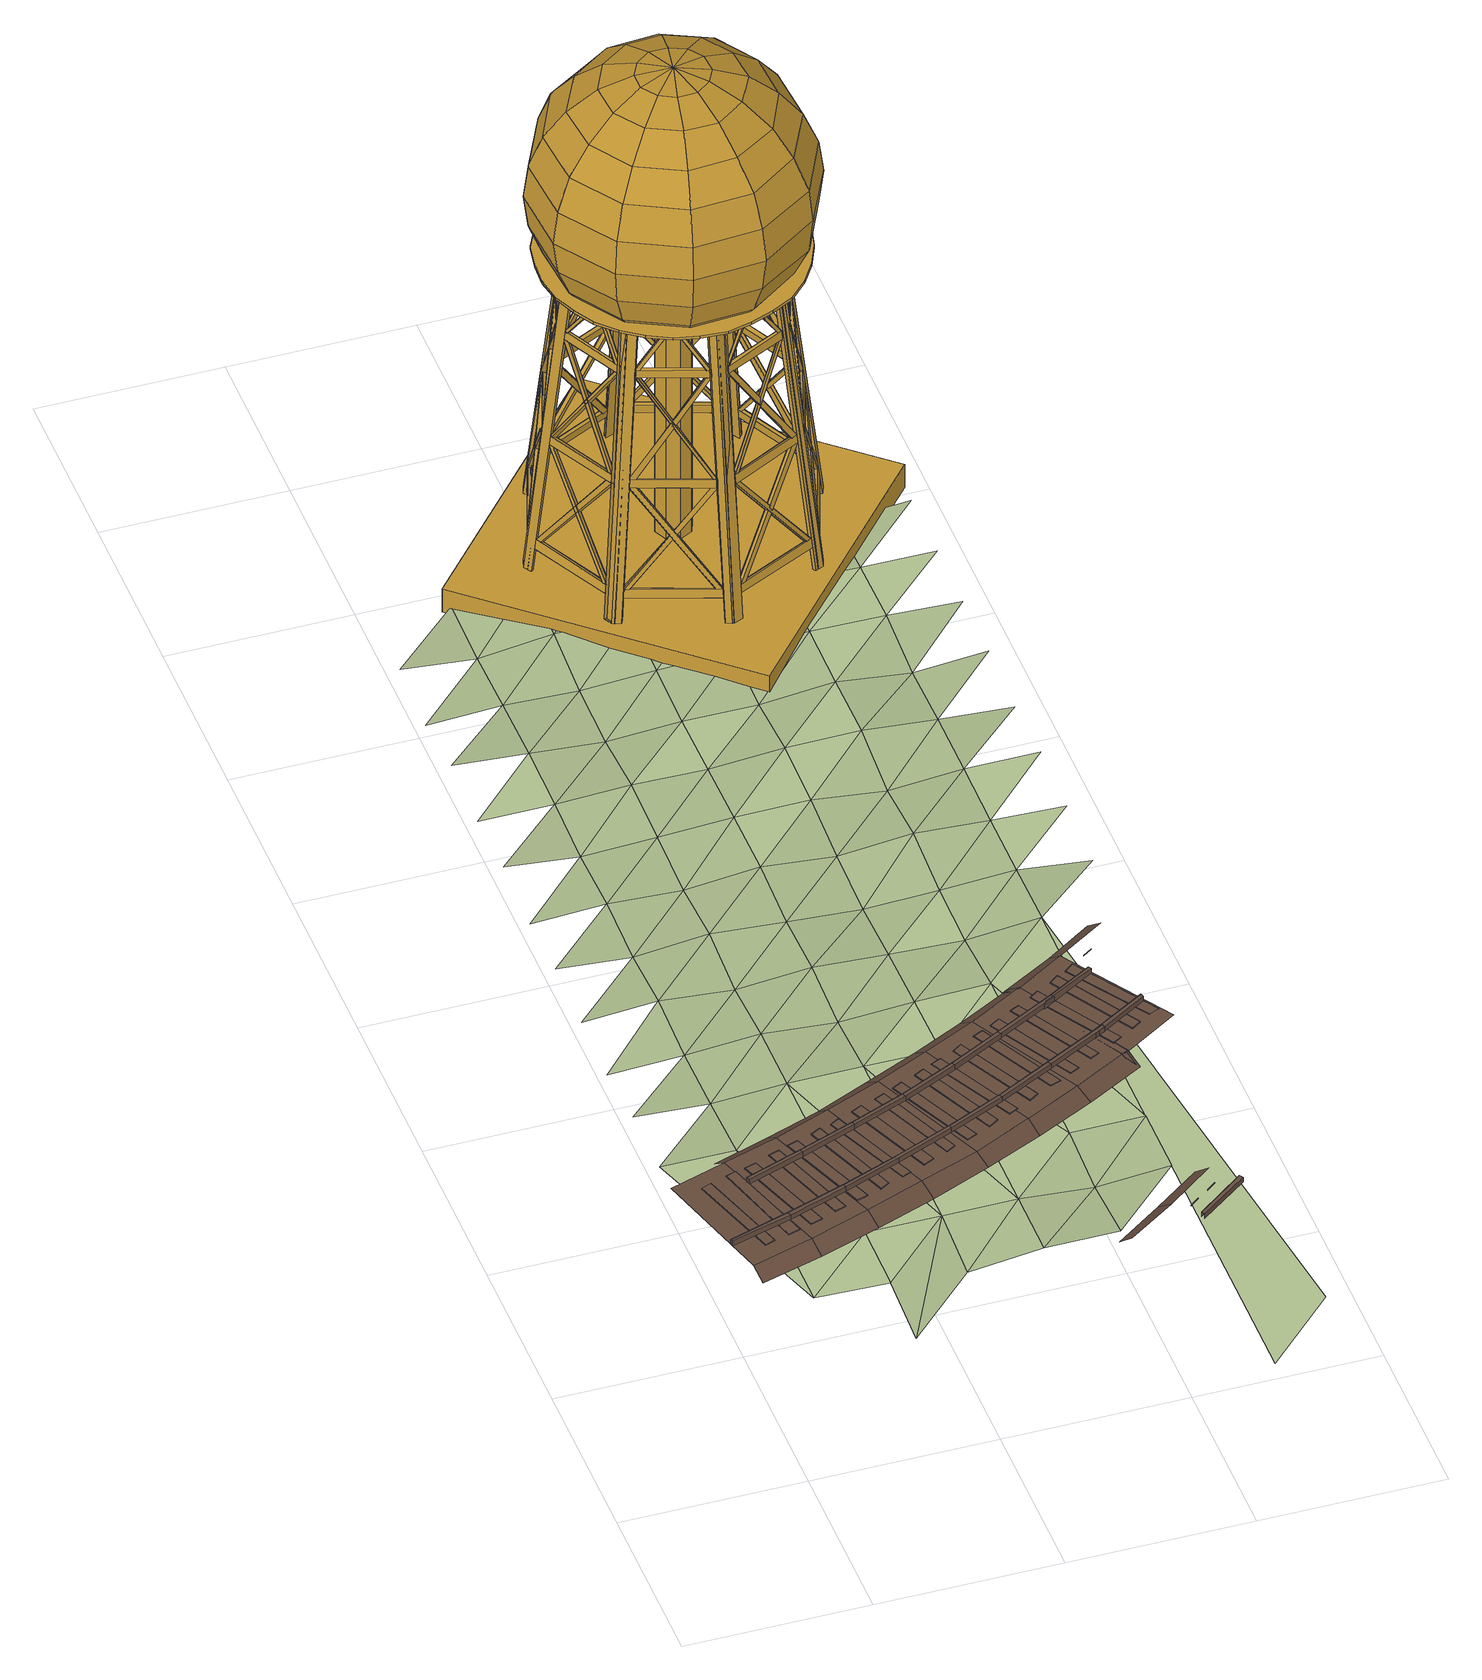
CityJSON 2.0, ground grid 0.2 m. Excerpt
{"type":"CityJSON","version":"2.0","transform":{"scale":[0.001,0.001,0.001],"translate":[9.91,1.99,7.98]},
"CityObjects":{
"cityfurniture1":{"type":"CityFurniture","attributes":{"function":"OTHERS"},"geometry":[{"type":"MultiSurface","lod":"3","boundaries":[[[0,1,2,3,4,5,6,7]],[[8,9,10,11,12,4,3,13]],[[14,15,16,17,18,19,20,21]],[[1,22,23,24,25,26,27,2]],[[28,29,30,27,26,31,32,33]],[[34,35,36,37,38,39,30,29]],[[40,14,21,39,38,41,42,43]],[[44,8,13,20,19,45,46,47]],[[48,1,0,49]],[[48,50,2,1]],[[51,3,2,50]],[[52,4,3,51]],[[53,5,4,52]],[[53,54,6,5]],[[54,55,7,6]],[[49,0,7,55]],[[49,55,54,53,52,51,50,48]],[[56,57,13,3]],[[58,59,11,10]],[[60,57,13,8]],[[58,61,60,57,56,62,63,59]],[[9,61,58,10]],[[12,63,62,4]],[[60,61,9,8]],[[62,4,3,56]],[[59,63,12,11]],[[20,64,65,21]],[[66,67,17,16]],[[68,65,21,14]],[[67,66,69,68,65,64,70,71]],[[15,69,66,16]],[[18,71,70,19]],[[14,68,69,15]],[[70,19,20,64]],[[67,71,18,17]],[[72,73,2,27]],[[74,75,24,23]],[[76,73,2,1]],[[74,77,76,73,72,78,79,75]],[[22,77,74,23]],[[25,79,78,26]],[[1,76,77,22]],[[78,26,27,72]],[[75,79,25,24]],[[80,81,20,13]],[[82,83,39,21]],[[84,85,47,46]],[[86,87,43,42]],[[88,89,30,39]],[[90,27,30,91]],[[92,36,35,93]],[[94,95,33,32]],[[96,95,94,97,98,90,91,99]],[[100,38,39,83]],[[101,29,30,89]],[[102,101,89,88,103,104,92,93]],[[105,86,42,41]],[[102,93,35,34]],[[106,80,13,8]],[[98,26,27,90]],[[107,44,47,85]],[[97,94,32,31]],[[108,87,86,105,100,83,82,109]],[[106,8,44,107]],[[110,45,19,111]],[[111,19,20,81]],[[99,91,30,29]],[[107,85,84,110,111,81,80,106]],[[109,14,40,108]],[[105,41,38,100]],[[110,84,46,45]],[[96,28,33,95]],[[104,103,38,37]],[[101,102,34,29]],[[99,29,28,96]],[[97,31,26,98]],[[109,82,21,14]],[[103,88,39,38]],[[108,40,43,87]],[[104,37,36,92]],[[112,113,114,115]],[[115,114,116,117]],[[117,116,118,119]],[[112,119,118,113]],[[112,115,117,119]],[[113,118,116,114]],[[120,121,122,123]],[[124,125,126,127]],[[125,123,122,126]],[[127,126,122,121]],[[124,120,123,125]],[[124,127,121,120]],[[128,129,130,131]],[[132,133,134,135]],[[132,131,130,133]],[[134,133,130,129]],[[135,128,131,132]],[[135,134,129,128]],[[136,137,138,139]],[[140,141,142,143]],[[141,139,138,142]],[[143,142,138,137]],[[140,136,139,141]],[[140,143,137,136]],[[144,145,146,147]],[[148,149,150,151]],[[152,153,154,155]],[[156,157,158,159]],[[160,161,162,163]],[[156,152,155,157]],[[164,165,166,167]],[[148,144,147,149]],[[162,163,168,169]],[[170,171,160,161]],[[172,173,166,165]],[[170,161,162,169]],[[164,167,174,175]],[[163,160,171,168]],[[158,157,155,154]],[[149,147,146,150]],[[156,159,153,152]],[[167,166,173,174]],[[148,151,145,144]],[[164,175,172,165]],[[175,174,173,172]],[[151,150,146,145]],[[171,168,169,170]],[[159,158,154,153]],[[176,177,178,179]],[[176,180,181,179]],[[180,181,182,183]],[[177,183,182,178]],[[183,177,176,180]],[[178,182,181,179]],[[184,185,186,187]],[[188,189,190,191]],[[189,190,184,185]],[[187,191,190,184]],[[189,188,186,185]],[[188,186,187,191]],[[192,193,194,195]],[[196,197,198,199]],[[197,198,195,192]],[[194,199,198,195]],[[197,196,193,192]],[[196,193,194,199]],[[200,201,202,203]],[[204,205,206,207]],[[205,206,200,201]],[[203,207,206,200]],[[205,204,202,201]],[[204,202,203,207]],[[208,209,210,211]],[[212,213,214,215]],[[216,217,218,219]],[[220,221,222,223]],[[224,225,226,227]],[[221,222,216,217]],[[228,229,230,231]],[[227,226,232,233]],[[234,235,236,237]],[[238,239,225,224]],[[219,223,222,216]],[[214,210,209,215]],[[217,221,220,218]],[[213,212,208,211]],[[236,228,231,237]],[[213,211,210,214]],[[225,239,232,226]],[[238,224,227,233]],[[234,237,231,230]],[[228,236,235,229]],[[235,229,230,234]],[[212,215,209,208]],[[238,233,232,239]],[[220,218,219,223]],[[240,241,242,243]],[[240,244,245,243]],[[246,247,244,245]],[[241,242,246,247]],[[247,241,240,244]],[[243,242,246,245]],[[248,249,250,251]],[[252,253,254,255]],[[250,252,255,251]],[[254,253,249,248]],[[253,249,250,252]],[[254,255,251,248]],[[256,257,258,259]],[[260,261,262,263]],[[263,262,256,259]],[[257,261,260,258]],[[260,258,259,263]],[[261,262,256,257]],[[264,265,266,267]],[[268,269,270,271]],[[266,271,270,267]],[[269,268,265,264]],[[268,265,266,271]],[[269,270,267,264]],[[272,273,274,275]],[[276,277,278,279]],[[280,281,282,283]],[[284,285,286,287]],[[288,289,290,291]],[[292,293,294,295]],[[296,297,298,299]],[[278,288,291,279]],[[300,301,302,303]],[[276,290,289,277]],[[298,303,302,299]],[[301,300,297,296]],[[295,294,282,281]],[[300,297,298,303]],[[286,287,275,272]],[[290,291,279,276]],[[293,283,282,294]],[[292,295,281,280]],[[274,284,287,275]],[[286,285,273,272]],[[285,273,274,284]],[[289,277,278,288]],[[292,280,283,293]],[[301,302,299,296]],[[118,119,304,305]],[[176,304,305,179]],[[176,306,307,179]],[[119,306,307,118]],[[304,119,306,176]],[[307,118,305,179]],[[308,122,309,186]],[[310,126,311,188]],[[311,126,122,308]],[[309,310,188,186]],[[188,186,308,311]],[[310,126,122,309]],[[312,130,313,193]],[[314,133,315,196]],[[315,133,130,312]],[[313,314,196,193]],[[315,196,193,312]],[[133,130,313,314]],[[316,138,317,202]],[[318,142,319,204]],[[319,142,138,316]],[[317,318,204,202]],[[204,202,316,319]],[[142,138,317,318]],[[320,146,321,211]],[[322,150,323,213]],[[324,155,325,218]],[[326,157,327,220]],[[327,157,155,324]],[[325,326,220,218]],[[235,234,328,329]],[[330,224,225,331]],[[220,218,324,327]],[[213,322,321,211]],[[165,329,328,166]],[[332,333,234,235]],[[169,331,225,334]],[[170,335,224,330]],[[165,166,333,332]],[[335,170,169,334]],[[157,155,325,326]],[[150,323,320,146]],[[166,328,234,333]],[[165,332,235,329]],[[146,150,322,321]],[[213,323,320,211]],[[170,330,331,169]],[[335,334,225,224]],[[336,117,116,337]],[[336,177,178,337]],[[338,339,177,178]],[[117,116,338,339]],[[177,339,117,336]],[[116,338,178,337]],[[185,340,121,341]],[[127,342,189,343]],[[343,341,185,189]],[[127,342,340,121]],[[121,127,343,341]],[[189,342,340,185]],[[344,129,345,192]],[[134,346,197,347]],[[197,347,345,192]],[[346,344,129,134]],[[129,134,347,345]],[[197,346,344,192]],[[201,348,137,349]],[[350,143,351,205]],[[205,350,349,201]],[[143,351,348,137]],[[137,143,350,349]],[[205,351,348,201]],[[147,352,208,353]],[[354,149,355,212]],[[217,356,154,357]],[[158,358,221,359]],[[161,162,360,361]],[[362,238,239,363]],[[364,236,237,365]],[[238,361,360,239]],[[221,359,357,217]],[[212,208,353,355]],[[355,149,147,353]],[[352,354,212,208]],[[363,239,360,162]],[[362,161,361,238]],[[366,172,173,367]],[[161,362,363,162]],[[158,358,356,154]],[[364,172,173,365]],[[367,366,236,237]],[[149,147,352,354]],[[365,173,367,237]],[[236,366,172,364]],[[154,158,359,357]],[[221,358,356,217]],[[180,181,368,369]],[[241,369,368,242]],[[370,241,242,371]],[[180,370,371,181]],[[370,180,369,241]],[[371,242,368,181]],[[253,252,372,373]],[[374,187,372,252]],[[375,253,373,191]],[[191,187,374,375]],[[191,373,372,187]],[[375,374,252,253]],[[376,260,263,377]],[[378,194,377,263]],[[379,260,376,199]],[[199,194,378,379]],[[199,376,377,194]],[[379,378,263,260]],[[268,271,380,381]],[[382,203,380,271]],[[383,268,381,207]],[[207,203,382,383]],[[207,381,380,203]],[[383,382,271,268]],[[384,277,385,210]],[[286,386,387,287]],[[388,214,389,289]],[[390,292,293,391]],[[300,303,392,393]],[[289,389,385,277]],[[390,227,226,391]],[[394,395,292,293]],[[396,219,392,303]],[[397,300,393,223]],[[229,398,399,230]],[[214,210,385,389]],[[227,226,394,395]],[[388,289,277,384]],[[223,219,396,397]],[[214,388,384,210]],[[226,394,293,391]],[[292,395,227,390]],[[229,230,387,386]],[[398,286,287,399]],[[399,287,387,230]],[[398,229,386,286]],[[223,393,392,219]],[[397,396,303,300]],[[183,400,401,182]],[[400,240,243,401]],[[402,403,243,240]],[[183,182,403,402]],[[402,240,400,183]],[[403,182,401,243]],[[404,405,255,254]],[[190,184,405,404]],[[406,254,255,407]],[[407,255,405,184]],[[406,190,404,254]],[[406,407,184,190]],[[261,408,409,262]],[[198,195,409,408]],[[410,261,262,411]],[[411,262,409,195]],[[410,198,408,261]],[[410,411,195,198]],[[269,412,413,270]],[[206,200,413,412]],[[414,269,270,415]],[[415,270,413,200]],[[414,206,412,269]],[[414,415,200,206]],[[416,209,417,276]],[[285,284,418,419]],[[420,290,421,215]],[[422,423,294,295]],[[301,424,425,302]],[[290,421,417,276]],[[222,216,425,424]],[[426,301,302,427]],[[427,302,425,216]],[[426,222,424,301]],[[228,419,418,231]],[[428,429,284,285]],[[428,228,231,429]],[[430,431,232,233]],[[426,427,216,222]],[[215,209,416,420]],[[294,431,232,423]],[[430,233,422,295]],[[209,215,421,417]],[[420,416,276,290]],[[429,231,418,284]],[[232,233,422,423]],[[428,285,419,228]],[[295,430,431,294]],[[244,245,432,433]],[[433,432,434,435]],[[436,435,434,437]],[[436,437,245,244]],[[436,244,433,435]],[[437,434,432,245]],[[438,439,440,441]],[[442,248,251,443]],[[443,251,441,440]],[[442,439,438,248]],[[248,438,441,251]],[[442,443,440,439]],[[444,445,446,447]],[[257,256,448,449]],[[448,256,446,445]],[[449,444,447,257]],[[257,447,446,256]],[[449,448,445,444]],[[450,451,452,453]],[[454,264,267,455]],[[455,267,452,451]],[[454,450,453,264]],[[264,453,452,267]],[[454,455,451,450]],[[456,457,458,459]],[[460,461,462,463]],[[464,465,466,467]],[[468,469,470,471]],[[281,282,461,460]],[[472,463,462,473]],[[273,474,475,274]],[[476,470,469,279]],[[472,473,282,281]],[[477,291,468,471]],[[478,296,299,479]],[[477,476,279,291]],[[291,279,469,468]],[[477,471,470,476]],[[479,299,467,466]],[[478,465,464,296]],[[273,274,458,457]],[[474,456,459,475]],[[473,462,461,282]],[[472,281,460,463]],[[296,464,467,299]],[[478,479,466,465]],[[475,459,458,274]],[[474,273,457,456]],[[246,247,480,481]],[[435,480,481,482]],[[435,483,484,482]],[[247,483,484,246]],[[247,483,435,480]],[[482,484,246,481]],[[485,486,487,488]],[[488,249,250,487]],[[489,490,485,486]],[[490,249,250,489]],[[250,489,486,487]],[[485,490,249,488]],[[491,492,493,494]],[[494,258,259,493]],[[495,496,491,492]],[[496,258,259,495]],[[259,495,492,493]],[[491,496,258,494]],[[497,451,498,499]],[[499,265,266,498]],[[500,501,497,451]],[[265,266,500,501]],[[266,500,451,498]],[[497,501,265,499]],[[502,503,504,505]],[[506,507,508,509]],[[510,466,511,512]],[[471,470,513,514]],[[512,297,298,511]],[[515,516,510,466]],[[517,272,275,518]],[[519,278,513,470]],[[280,520,521,283]],[[522,471,514,288]],[[297,298,515,516]],[[288,278,519,522]],[[272,505,504,275]],[[517,518,503,502]],[[298,515,466,511]],[[510,516,297,512]],[[288,514,513,278]],[[522,519,470,471]],[[509,521,283,508]],[[520,280,507,506]],[[283,280,507,508]],[[506,520,521,509]],[[275,504,503,518]],[[517,502,505,272]],[[523,524,525,526]],[[526,525,527,528]],[[528,527,529,530]],[[530,529,531,532]],[[532,531,533,534]],[[534,533,535,536]],[[536,535,537,538]],[[538,537,539,540]],[[540,539,541,542]],[[542,541,543,544]],[[544,543,545,546]],[[546,545,547,548]],[[548,547,549,550]],[[550,549,551,552]],[[552,551,553,554]],[[554,553,555,556]],[[556,555,557,558]],[[558,557,559,560]],[[560,559,561,562]],[[562,561,563,564]],[[564,563,565,566]],[[566,565,567,568]],[[568,567,569,570]],[[570,569,571,572]],[[572,571,573,574]],[[574,573,575,576]],[[576,575,577,578]],[[578,577,579,580]],[[580,579,581,582]],[[582,581,583,584]],[[584,583,585,586]],[[586,585,524,523]],[[527,525,524,585,583,581,579,577,575,573,571,569,567,565,563,561,559,557,555,553,551,549,547,545,543,541,539,537,535,533,531,529]],[[584,586,523,526,528,530,532,534,536,538,540,542,544,546,548,550,552,554,556,558,560,562,564,566,568,570,572,574,576,578,580,582]],[[587,588,589,590]],[[591,592,593,594]],[[588,587,592,591]],[[587,590,593,592]],[[590,589,594,593]],[[589,588,591,594]],[[595,596,597]],[[598,599,596,595]],[[600,599,598,601]],[[602,603,600,601]],[[604,605,603,602]],[[606,607,605,604]],[[608,609,607,606]],[[610,611,609,608]],[[596,612,597]],[[599,613,612,596]],[[600,614,613,599]],[[603,615,614,600]],[[605,616,615,603]],[[607,617,616,605]],[[609,618,617,607]],[[611,619,618,609]],[[612,620,597]],[[613,621,620,612]],[[614,622,621,613]],[[615,623,622,614]],[[616,624,623,615]],[[617,625,624,616]],[[618,626,625,617]],[[619,627,626,618]],[[620,628,597]],[[629,628,620,621]],[[622,630,629,621]],[[623,631,630,622]],[[624,632,631,623]],[[625,633,632,624]],[[626,634,633,625]],[[627,635,634,626]],[[628,636,597]],[[629,637,636,628]],[[630,638,637,629]],[[639,638,630,631]],[[632,640,639,631]],[[633,641,640,632]],[[634,642,641,633]],[[635,643,642,634]],[[644,597,636]],[[637,645,644,636]],[[638,646,645,637]],[[639,647,646,638]],[[640,648,647,639]],[[641,649,648,640]],[[642,650,649,641]],[[643,651,650,642]],[[644,652,597]],[[645,653,652,644]],[[646,654,653,645]],[[655,654,646,647]],[[648,656,655,647]],[[649,657,656,648]],[[650,658,657,649]],[[651,659,658,650]],[[652,660,597]],[[653,661,660,652]],[[654,662,661,653]],[[655,663,662,654]],[[656,664,663,655]],[[657,665,664,656]],[[658,666,665,657]],[[659,667,666,658]],[[660,668,597]],[[669,668,660,661]],[[670,669,661,662]],[[663,671,670,662]],[[664,672,671,663]],[[665,673,672,664]],[[666,674,673,665]],[[667,675,674,666]],[[668,676,597]],[[669,677,676,668]],[[678,677,669,670]],[[671,679,678,670]],[[672,680,679,671]],[[673,681,680,672]],[[674,682,681,673]],[[675,683,682,674]],[[676,684,597]],[[685,684,676,677]],[[678,686,685,677]],[[679,687,686,678]],[[680,688,687,679]],[[681,689,688,680]],[[682,690,689,681]],[[683,691,690,682]],[[595,597,684]],[[685,598,595,684]],[[686,601,598,685]],[[602,601,686,687]],[[688,604,602,687]],[[689,606,604,688]],[[690,608,606,689]],[[691,610,608,690]],[[692,693,611,610]],[[694,695,693,692]],[[696,697,695,694]],[[696,698,697]],[[693,699,619,611]],[[695,700,699,693]],[[697,701,700,695]],[[697,698,701]],[[699,702,627,619]],[[700,703,702,699]],[[704,703,700,701]],[[701,698,704]],[[702,705,635,627]],[[703,706,705,702]],[[704,707,706,703]],[[704,698,707]],[[705,708,643,635]],[[706,709,708,705]],[[707,710,709,706]],[[707,698,710]],[[708,711,651,643]],[[709,712,711,708]],[[713,712,709,710]],[[710,698,713]],[[711,714,659,651]],[[712,715,714,711]],[[713,716,715,712]],[[713,698,716]],[[714,717,667,659]],[[715,718,717,714]],[[716,719,718,715]],[[716,698,719]],[[717,720,675,667]],[[718,721,720,717]],[[719,722,721,718]],[[719,698,722]],[[720,723,683,675]],[[721,724,723,720]],[[722,725,724,721]],[[722,698,725]],[[723,726,691,683]],[[724,727,726,723]],[[725,728,727,724]],[[725,698,728]],[[726,692,610,691]],[[727,694,692,726]],[[728,696,694,727]],[[728,698,696]],[[729,730,731,732,733,734,735,736]],[[736,737,738,729]],[[735,739,737,736]],[[732,740,741,733]],[[733,741,742,734]],[[734,742,739,735]],[[741,740,743,744,738,737,739,742]],[[731,743,740,732]],[[730,744,743,731]],[[729,738,744,730]]]}]},
"railway1":{"type":"Railway","attributes":{"function":"1855"},"geometry":[{"type":"MultiSurface","lod":"3","boundaries":[[[745,746,747,748]],[[748,747,749,750]],[[746,751,749,747]],[[752,753,754,755]],[[756,752,755,757]],[[758,756,757,759]],[[760,761,762,763]],[[764,760,763,765]],[[751,766,750,749]],[[767,768,769,770]],[[768,771,772,769]],[[770,769,772,773]],[[774,767,770,773]],[[771,774,773,772]],[[775,776,777,778]],[[779,775,778,780]],[[778,777,781,780]],[[776,782,781,777]],[[782,779,780,781]],[[783,784,785,761]],[[786,787,788,789]],[[790,786,789,791]],[[792,790,791,793]],[[794,783,761,760]],[[795,796,753,752]],[[797,795,752,756]],[[798,797,756,758]],[[799,794,760,764]],[[800,801,802,803]],[[804,800,803,805]],[[803,802,806,805]],[[801,807,806,802]],[[807,804,805,806]],[[808,809,810,811]],[[812,808,811,813]],[[811,810,814,813]],[[809,815,814,810]],[[815,812,813,814]],[[816,817,784,783]],[[818,819,820,821]],[[822,823,787,786]],[[824,818,821,825]],[[826,822,786,790]],[[827,826,790,792]],[[828,816,783,794]],[[821,820,829,825]],[[830,831,797,798]],[[832,833,796,795]],[[819,834,829,820]],[[835,828,794,799]],[[834,824,825,829]],[[836,837,838,839]],[[837,840,841,838]],[[838,841,842,839]],[[843,836,839,842]],[[840,843,842,841]],[[844,845,832,795,797,831]],[[846,847,848,849]],[[850,846,849,851]],[[849,848,852,851]],[[853,854,817,816]],[[847,855,852,848]],[[855,850,851,852]],[[856,857,823,822]],[[858,856,822,826]],[[859,858,826,827]],[[860,853,816,828]],[[861,844,831,830]],[[845,862,833,832]],[[863,860,828,835]],[[864,865,866,867]],[[868,864,867,869]],[[867,866,870,869]],[[865,871,870,866]],[[871,868,869,870]],[[872,873,874,875]],[[873,876,877,874]],[[874,877,878,875]],[[879,872,875,878]],[[876,879,878,877]],[[880,881,854,853]],[[882,883,857,856]],[[884,882,856,858]],[[885,884,858,859]],[[886,887,888,889]],[[887,890,891,888]],[[892,880,853,860]],[[893,894,862,845]],[[895,893,845,844]],[[896,895,844,861]],[[888,891,897,889]],[[898,892,860,863]],[[899,886,889,897]],[[890,899,897,891]],[[900,901,902,903]],[[901,904,905,902]],[[902,905,906,903]],[[907,900,903,906]],[[904,907,906,905]],[[908,909,910,911]],[[912,913,914,915]],[[916,917,881,880]],[[909,918,919,910]],[[910,919,920,911]],[[921,922,883,882]],[[923,921,882,884]],[[924,923,884,885]],[[925,908,911,920]],[[926,916,880,892]],[[918,925,920,919]],[[927,928,894,893]],[[929,927,893,895]],[[930,929,895,896]],[[931,932,933,934]],[[935,926,892,898]],[[932,936,937,933]],[[933,937,938,934]],[[939,931,934,938]],[[936,939,938,937]],[[940,941,942,943]],[[944,945,946,947]],[[941,948,949,942]],[[950,951,913,912]],[[942,949,952,943]],[[953,954,917,916]],[[955,940,943,952]],[[948,955,952,949]],[[956,957,958,959]],[[960,956,959,961]],[[962,960,961,963]],[[964,965,922,921]],[[966,967,968,969]],[[970,964,921,923]],[[971,970,923,924]],[[972,973,974,975]],[[976,953,916,926]],[[967,977,978,968]],[[968,978,979,969]],[[980,981,928,927]],[[982,980,927,929]],[[983,982,929,930]],[[984,985,986,987]],[[988,966,969,979]],[[989,976,926,935]],[[977,988,979,978]],[[990,991,992,993]],[[994,995,996,997]],[[987,986,998,999]],[[1000,984,987,999]],[[995,1001,1002,996]],[[954,953,976,989]],[[1003,1004,1005,1006]],[[1007,1003,1006,1008]],[[996,1002,1009,997]],[[1010,1007,1008,1011]],[[1012,994,997,1009]],[[1013,1014,985,984]],[[1015,1000,999,998]],[[1016,1017,1018,992,991]],[[1019,1020,990,993,1021]],[[1001,1012,1009,1002]],[[1022,1023,1024,1025]],[[1020,1016,991,990]],[[1023,1026,1027,1024]],[[1028,1013,984,1000]],[[1024,1027,1029,1025]],[[1030,1022,1025,1029]],[[1031,1032,1004,1003]],[[1033,1031,1003,1007]],[[1034,1033,1007,1010]],[[1035,1036,1037,1038]],[[1026,1030,1029,1027]],[[1036,1039,1040,1037]],[[1037,1040,1041,1038]],[[1042,1035,1038,1041]],[[1043,1044,1045,1046]],[[1047,1048,1014,1013]]]}]},
"terrain1":{"type":"TINRelief","geometry":[{"type":"CompositeSurface","lod":"3","boundaries":[[[1049,1050,1051]],[[1052,1050,1049]],[[1053,1049,1051]],[[1053,1051,1054]],[[1052,1055,1056]],[[1057,1058,1055]],[[1059,1060,1054]],[[1061,1052,1049]],[[1061,1049,1053]],[[1060,1053,1054]],[[1062,1063,1057]],[[1060,1059,1064]],[[1065,1055,1052]],[[1062,1066,1067]],[[1060,1061,1053]],[[1065,1052,1061]],[[1068,1057,1055]],[[1069,1070,1066]],[[1065,1068,1055]],[[1071,1062,1057]],[[1069,1072,1073]],[[1074,1060,1064]],[[1071,1057,1068]],[[1075,1061,1060]],[[1076,1066,1062]],[[1077,1065,1061]],[[1074,1064,1078]],[[1079,1080,1072]],[[1071,1076,1062]],[[1074,1075,1060]],[[1081,1069,1066]],[[1077,1061,1075]],[[1082,1068,1065]],[[1083,1084,1079]],[[1081,1066,1076]],[[1085,1072,1069]],[[1082,1065,1077]],[[1086,1071,1068]],[[1083,1087,1088]],[[1085,1069,1081]],[[1089,1074,1078]],[[1090,1079,1072]],[[1082,1086,1068]],[[1091,1075,1074]],[[1092,1076,1071]],[[1093,1094,1087]],[[1095,1077,1075]],[[1089,1078,1096]],[[1085,1090,1072]],[[1097,1083,1079]],[[1092,1071,1086]],[[1098,1081,1076]],[[1091,1095,1075]],[[1099,1091,1074]],[[1100,1082,1077]],[[1099,1074,1089]],[[1097,1079,1090]],[[1101,1087,1083]],[[1092,1098,1076]],[[1102,1085,1081]],[[1100,1077,1095]],[[1103,1086,1082]],[[1101,1083,1097]],[[1104,1093,1087]],[[1102,1081,1098]],[[1105,1089,1096]],[[1106,1090,1085]],[[1103,1082,1100]],[[1107,1092,1086]],[[1101,1104,1087]],[[1108,1095,1091]],[[1108,1091,1099]],[[1106,1085,1102]],[[1109,1099,1089]],[[1110,1097,1090]],[[1103,1107,1086]],[[1111,1098,1092]],[[1112,1109,1105]],[[1113,1100,1095]],[[1109,1089,1105]],[[1106,1110,1090]],[[1114,1101,1097]],[[1111,1092,1107]],[[1109,1108,1099]],[[1115,1102,1098]],[[1108,1113,1095]],[[1116,1103,1100]],[[1114,1097,1110]],[[1117,1104,1101]],[[1118,1112,1119]],[[1111,1115,1098]],[[1109,1112,1118]],[[1120,1106,1102]],[[1116,1100,1113]],[[1121,1107,1103]],[[1117,1101,1114]],[[1120,1102,1115]],[[1122,1110,1106]],[[1121,1103,1116]],[[1123,1111,1107]],[[1118,1108,1109]],[[1118,1113,1108]],[[1122,1106,1120]],[[1124,1114,1110]],[[1121,1123,1107]],[[1125,1115,1111]],[[1126,1116,1113]],[[1122,1124,1110]],[[1127,1117,1114]],[[1125,1111,1123]],[[1128,1120,1115]],[[1118,1126,1113]],[[1129,1121,1116]],[[1127,1114,1124]],[[1125,1128,1115]],[[1130,1122,1120]],[[1116,1126,1129]],[[1131,1123,1121]],[[1130,1120,1128]],[[1132,1124,1122]],[[1131,1121,1129]],[[1133,1125,1123]],[[1134,1126,1118]],[[1132,1122,1130]],[[1135,1127,1124]],[[1131,1133,1123]],[[1136,1128,1125]],[[1137,1129,1126]],[[1132,1135,1124]],[[1136,1125,1133]],[[1138,1130,1128]],[[1139,1131,1129]],[[1136,1138,1128]],[[1140,1132,1130]],[[1141,1133,1131]],[[1140,1130,1138]],[[1142,1135,1132]],[[1143,1136,1133]],[[1142,1132,1140]],[[1144,1138,1136]],[[1145,1140,1138]],[[1146,1142,1140]]]}]}
},
"vertices":[
[331,1236,38],[340,1234,38],[337,1277,398],[253,1305,398],[225,1272,38],[234,1269,38],[262,1301,388],[327,1279,388],[170,1381,38],[175,1373,38],[217,1376,388],[247,1313,388],[220,1281,38],[212,1385,398],[318,1553,38],[310,1547,38],[313,1506,388],[250,1474,388],[218,1502,38],[209,1498,38],[241,1470,398],[321,1510,398],[350,1238,38],[347,1280,388],[410,1311,388],[442,1284,38],[451,1288,38],[417,1317,398],[486,1394,38],[490,1404,38],[446,1401,398],[454,1297,38],[422,1325,388],[443,1392,388],[484,1413,38],[443,1410,388],[411,1473,388],[439,1505,38],[435,1514,38],[407,1481,398],[327,1550,38],[425,1517,38],[398,1485,388],[331,1508,388],[173,1392,38],[206,1489,38],[238,1461,388],[215,1394,388],[342,1236,36],[333,1240,36],[339,1280,397],[254,1309,397],[225,1276,36],[236,1273,36],[263,1305,387],[330,1281,387],[257,1307,397],[217,1386,397],[220,1377,387],[252,1315,387],[174,1384,36],[177,1375,36],[228,1273,36],[224,1283,36],[244,1466,397],[324,1506,397],[315,1502,387],[252,1470,387],[321,1549,36],[311,1545,36],[211,1494,36],[220,1498,36],[416,1320,397],[336,1280,397],[345,1284,387],[408,1315,387],[339,1236,36],[347,1242,36],[449,1292,36],[440,1287,36],[217,1384,397],[246,1469,397],[321,1506,397],[404,1477,397],[241,1460,387],[218,1393,387],[397,1482,387],[330,1504,387],[403,1478,397],[443,1398,397],[414,1317,397],[443,1402,397],[408,1470,387],[439,1409,387],[417,1327,387],[441,1393,387],[483,1396,36],[449,1299,36],[446,1289,36],[486,1405,36],[433,1510,36],[486,1402,36],[481,1410,36],[430,1511,36],[436,1502,36],[424,1513,36],[174,1381,36],[177,1389,36],[327,1546,36],[318,1549,36],[209,1486,36],[212,1497,36],[332,1244,67],[331,1240,68],[237,1272,68],[238,1276,67],[238,1273,78],[238,1277,77],[331,1242,78],[332,1244,77],[222,1284,68],[224,1285,78],[180,1373,78],[177,1373,68],[225,1285,67],[182,1375,67],[183,1375,77],[227,1287,77],[221,1500,68],[222,1500,78],[310,1543,78],[310,1545,68],[311,1541,67],[311,1539,77],[224,1496,77],[222,1497,67],[439,1285,68],[438,1287,78],[350,1243,78],[350,1242,68],[436,1289,67],[347,1244,67],[347,1246,77],[436,1289,77],[451,1300,68],[483,1394,68],[481,1394,78],[449,1301,78],[446,1301,67],[446,1301,77],[478,1396,77],[478,1396,67],[481,1413,68],[436,1502,68],[436,1501,78],[480,1413,78],[478,1410,67],[477,1410,77],[433,1498,77],[433,1500,67],[422,1510,67],[420,1510,77],[422,1513,78],[423,1514,68],[180,1390,67],[182,1390,77],[177,1392,78],[177,1392,68],[329,1546,68],[329,1545,78],[327,1541,77],[327,1542,67],[212,1484,77],[209,1485,78],[209,1486,68],[212,1485,67],[247,1288,196],[331,1260,196],[330,1256,198],[247,1284,198],[249,1288,206],[247,1285,208],[330,1256,208],[331,1260,206],[195,1373,208],[193,1373,198],[233,1296,198],[234,1297,208],[237,1297,196],[198,1376,196],[199,1376,206],[237,1299,206],[311,1529,198],[233,1490,198],[234,1489,208],[311,1527,208],[234,1486,196],[313,1526,196],[313,1523,206],[234,1486,206],[349,1258,208],[349,1256,198],[427,1296,198],[426,1297,208],[425,1300,196],[347,1260,196],[347,1261,206],[424,1301,206],[467,1393,198],[465,1393,208],[438,1311,208],[439,1309,198],[462,1394,196],[436,1312,196],[435,1312,206],[462,1394,206],[465,1412,208],[465,1412,198],[427,1490,198],[426,1489,208],[423,1489,196],[462,1410,196],[461,1410,206],[422,1488,206],[411,1498,196],[413,1502,198],[411,1502,208],[411,1498,206],[198,1392,206],[225,1474,206],[221,1474,208],[193,1393,208],[330,1529,208],[329,1525,206],[221,1476,198],[224,1474,196],[196,1392,196],[193,1393,198],[327,1527,196],[330,1530,198],[259,1299,327],[330,1275,327],[329,1272,328],[257,1296,328],[259,1300,337],[257,1296,337],[329,1273,337],[330,1276,337],[247,1309,337],[214,1377,337],[211,1376,337],[244,1309,337],[209,1375,328],[212,1377,327],[247,1309,327],[243,1308,328],[244,1478,337],[247,1474,337],[314,1509,337],[311,1511,337],[314,1510,327],[246,1476,327],[244,1480,328],[311,1513,328],[413,1311,337],[346,1277,337],[347,1273,337],[414,1307,337],[346,1276,327],[413,1309,327],[414,1305,328],[347,1273,328],[212,1393,337],[237,1464,337],[233,1465,337],[209,1394,337],[427,1321,328],[452,1392,328],[449,1392,337],[427,1321,337],[330,1510,337],[400,1486,337],[401,1490,337],[331,1514,337],[231,1466,328],[236,1464,327],[212,1393,327],[208,1394,328],[446,1393,337],[448,1393,327],[424,1321,327],[423,1323,337],[330,1510,327],[331,1514,328],[403,1490,328],[401,1486,327],[411,1476,337],[445,1409,337],[449,1410,337],[416,1478,337],[446,1409,327],[413,1477,327],[417,1478,328],[449,1410,328],[256,1285,196],[254,1281,198],[324,1248,77],[324,1244,78],[230,1303,198],[183,1367,78],[186,1368,77],[233,1305,196],[240,1493,198],[302,1539,78],[305,1535,77],[241,1490,196],[420,1293,198],[356,1246,78],[355,1250,77],[417,1296,196],[478,1386,78],[442,1317,198],[438,1319,196],[475,1388,77],[430,1482,198],[477,1420,78],[472,1418,77],[427,1482,196],[218,1469,198],[222,1466,196],[404,1501,196],[404,1505,198],[185,1398,77],[180,1398,78],[336,1542,78],[334,1539,77],[326,1260,196],[324,1258,198],[243,1271,78],[244,1275,77],[221,1289,78],[196,1369,198],[225,1292,77],[199,1371,196],[227,1502,78],[305,1527,198],[228,1498,77],[308,1523,196],[433,1284,78],[353,1260,198],[352,1263,196],[430,1288,77],[452,1305,78],[465,1388,198],[448,1307,77],[462,1389,196],[439,1496,78],[462,1417,198],[435,1494,77],[459,1414,196],[334,1529,198],[334,1525,196],[416,1510,77],[417,1514,78],[198,1397,196],[193,1398,198],[212,1478,77],[208,1480,78],[323,1273,328],[324,1277,327],[254,1285,206],[254,1283,208],[212,1369,328],[215,1372,327],[231,1303,208],[234,1304,206],[308,1506,327],[307,1510,328],[238,1492,208],[241,1489,206],[353,1276,328],[350,1279,327],[420,1293,208],[419,1297,206],[440,1317,208],[449,1385,328],[214,1398,327],[209,1400,328],[436,1317,206],[446,1386,327],[336,1509,327],[337,1513,328],[446,1416,328],[443,1414,327],[406,1504,208],[404,1500,206],[429,1484,208],[425,1482,206],[222,1468,206],[218,1469,208],[263,1297,327],[260,1293,328],[327,1261,206],[326,1259,208],[244,1313,327],[241,1312,328],[201,1372,206],[196,1371,208],[250,1478,327],[249,1482,328],[308,1522,206],[307,1526,208],[410,1308,327],[411,1305,328],[350,1264,206],[353,1260,208],[465,1389,208],[429,1325,328],[231,1462,328],[234,1460,327],[461,1389,206],[425,1325,327],[397,1488,327],[398,1492,328],[414,1473,327],[419,1474,328],[459,1414,206],[462,1416,208],[199,1396,206],[195,1397,208],[333,1523,206],[334,1527,208],[291,1291,388],[292,1295,387],[295,1289,388],[295,1293,387],[263,1299,337],[262,1295,337],[238,1341,387],[236,1345,387],[233,1344,388],[234,1340,388],[246,1313,337],[241,1313,337],[283,1486,387],[281,1490,388],[276,1489,388],[279,1485,387],[249,1481,337],[251,1477,337],[377,1299,387],[379,1296,388],[382,1297,388],[381,1301,387],[409,1309,337],[410,1305,337],[231,1426,387],[231,1430,387],[228,1432,388],[227,1428,388],[368,1490,387],[369,1494,388],[365,1496,388],[363,1493,387],[422,1444,387],[424,1440,387],[427,1442,388],[425,1446,388],[427,1355,387],[432,1353,388],[433,1357,388],[429,1359,387],[395,1486,337],[398,1490,337],[236,1460,337],[231,1461,337],[427,1325,337],[424,1327,337],[414,1472,337],[417,1474,337],[299,1293,387],[298,1289,388],[294,1289,388],[326,1277,337],[324,1273,337],[237,1345,387],[233,1343,388],[231,1347,388],[234,1349,387],[212,1372,337],[215,1373,337],[282,1486,387],[279,1490,388],[284,1492,388],[286,1488,387],[308,1510,337],[310,1506,337],[378,1300,387],[376,1293,388],[374,1297,387],[350,1276,337],[350,1279,337],[231,1428,387],[227,1429,388],[225,1425,388],[228,1424,387],[365,1492,387],[359,1494,387],[362,1497,388],[366,1496,388],[423,1441,387],[429,1438,388],[425,1437,387],[433,1361,388],[430,1363,387],[446,1414,337],[443,1413,337],[215,1397,337],[211,1398,337],[449,1388,337],[334,1508,337],[334,1511,337],[445,1389,337],[436,1301,398],[436,1301,401],[416,1281,401],[416,1281,398],[392,1268,401],[392,1268,398],[366,1258,401],[366,1258,398],[340,1252,401],[340,1252,398],[311,1254,401],[311,1254,398],[285,1260,401],[285,1260,398],[260,1272,401],[260,1272,398],[238,1288,401],[238,1288,398],[218,1308,401],[218,1308,398],[205,1331,401],[205,1331,398],[195,1356,401],[195,1356,398],[190,1383,401],[190,1383,398],[191,1410,401],[191,1410,398],[196,1438,401],[196,1438,398],[208,1462,401],[208,1462,398],[224,1485,401],[224,1485,398],[244,1504,401],[244,1504,398],[268,1518,401],[268,1518,398],[292,1527,401],[292,1527,398],[320,1533,401],[320,1533,398],[347,1531,401],[347,1531,398],[374,1526,401],[374,1526,398],[398,1514,401],[398,1514,398],[422,1498,401],[422,1498,398],[441,1478,401],[441,1478,398],[455,1456,401],[455,1456,398],[465,1430,401],[465,1430,398],[470,1402,401],[470,1402,398],[468,1375,401],[468,1375,398],[462,1349,401],[462,1349,398],[451,1324,401],[451,1324,398],[313,1639,38],[83,1376,38],[347,1146,38],[577,1410,38],[83,1376,8],[313,1639,8],[577,1410,8],[347,1146,8],[355,1422,626],[337,1430,626],[330,1393,632],[379,1450,612],[343,1466,612],[350,1497,587],[400,1473,587],[414,1490,557],[355,1521,557],[425,1502,520],[358,1535,520],[427,1506,482],[359,1539,482],[425,1502,443],[358,1535,443],[414,1490,407],[355,1521,407],[317,1430,626],[305,1464,612],[295,1493,587],[288,1515,557],[283,1530,520],[281,1535,482],[283,1530,443],[288,1515,407],[301,1418,626],[273,1442,612],[250,1462,587],[231,1478,557],[221,1488,520],[217,1492,482],[221,1488,443],[231,1478,407],[292,1401,626],[256,1408,612],[225,1413,587],[202,1418,557],[188,1421,520],[183,1422,482],[188,1421,443],[202,1418,407],[292,1381,626],[259,1369,612],[230,1359,587],[207,1351,557],[193,1345,520],[188,1344,482],[193,1345,443],[207,1351,407],[304,1364,626],[281,1337,612],[260,1313,587],[244,1295,557],[234,1284,520],[231,1280,482],[234,1284,443],[244,1295,407],[321,1355,626],[316,1320,612],[310,1289,587],[305,1265,557],[302,1251,520],[301,1246,482],[302,1251,443],[305,1265,407],[343,1356,626],[353,1321,612],[363,1293,587],[372,1269,557],[377,1256,520],[379,1251,482],[377,1256,443],[372,1269,407],[359,1368,626],[385,1344,612],[410,1323,587],[427,1308,557],[439,1297,520],[443,1295,482],[439,1297,443],[427,1308,407],[368,1385,626],[404,1379,612],[433,1373,587],[457,1368,557],[472,1365,520],[477,1364,482],[472,1365,443],[457,1368,407],[366,1406,626],[401,1418,612],[430,1428,587],[452,1434,557],[467,1440,520],[472,1442,482],[467,1440,443],[452,1434,407],[400,1473,376],[350,1497,376],[379,1450,352],[343,1466,352],[355,1422,337],[337,1430,337],[330,1393,331],[295,1493,376],[305,1464,352],[317,1430,337],[250,1462,376],[273,1442,352],[301,1418,337],[225,1413,376],[256,1408,352],[292,1401,337],[230,1359,376],[259,1369,352],[292,1381,337],[260,1313,376],[281,1337,352],[304,1364,337],[310,1289,376],[316,1320,352],[321,1355,337],[363,1293,376],[353,1321,352],[343,1356,337],[410,1323,376],[385,1344,352],[359,1368,337],[433,1373,376],[404,1379,352],[368,1385,337],[430,1428,376],[401,1418,352],[366,1406,337],[343,1408,38],[350,1394,38],[345,1380,38],[331,1373,38],[317,1377,38],[310,1392,38],[315,1406,38],[329,1413,38],[329,1413,398],[343,1408,398],[315,1406,398],[331,1373,398],[317,1377,398],[310,1392,398],[345,1380,398],[350,1394,398],
[34,430,32],[66,328,32],[66,328,33],[34,430,33],[77,332,33],[45,434,33],[77,332,32],[100,361,39],[100,361,33],[34,340,33],[34,340,39],[102,357,39],[35,337,39],[102,357,33],[35,337,33],[113,324,32],[68,461,32],[6,441,32],[45,303,32],[118,308,20],[50,288,20],[45,434,32],[63,440,32],[93,336,32],[93,336,33],[63,440,33],[106,340,32],[106,340,33],[74,444,33],[74,444,32],[84,446,32],[119,344,32],[119,344,33],[84,446,33],[97,450,32],[97,450,33],[132,348,33],[132,348,32],[129,481,32],[125,497,20],[63,476,20],[142,448,39],[142,448,33],[79,425,33],[79,425,39],[144,444,39],[81,421,39],[144,444,33],[81,421,33],[179,347,32],[166,384,39],[166,384,33],[167,380,39],[167,380,33],[185,331,20],[113,457,32],[148,355,32],[148,355,33],[113,457,33],[125,461,32],[125,461,33],[160,359,33],[160,359,32],[135,465,32],[174,364,32],[174,364,33],[135,465,33],[147,469,32],[147,469,33],[186,368,33],[186,368,32],[191,505,32],[185,519,20],[163,474,32],[202,373,32],[202,373,33],[163,474,33],[205,472,39],[205,472,33],[174,480,32],[174,480,33],[206,468,39],[206,468,33],[244,372,32],[212,379,33],[231,405,33],[231,405,39],[230,409,39],[230,409,33],[212,379,32],[251,356,20],[196,488,32],[186,482,32],[186,482,33],[196,488,33],[228,384,32],[228,384,33],[238,388,33],[238,388,32],[295,432,39],[294,436,39],[212,494,32],[254,394,32],[254,394,33],[212,494,33],[224,500,32],[224,500,33],[266,400,33],[252,530,32],[244,546,20],[266,400,32],[266,497,39],[266,497,33],[268,493,39],[268,493,33],[310,398,32],[295,432,33],[294,436,33],[317,384,20],[240,505,32],[282,406,32],[282,406,33],[240,505,33],[251,510,32],[251,510,33],[292,412,33],[292,412,32],[273,521,32],[262,515,32],[262,515,33],[273,521,33],[307,417,32],[307,417,33],[318,422,33],[318,422,32],[311,558,32],[304,573,20],[327,526,39],[327,526,33],[329,522,39],[329,522,33],[300,533,32],[289,527,32],[289,527,33],[300,533,33],[334,429,32],[334,429,33],[374,429,32],[356,465,39],[356,465,33],[358,461,39],[358,461,33],[345,436,33],[381,414,20],[345,436,32],[321,543,32],[310,538,32],[310,538,33],[321,543,33],[359,441,32],[359,441,33],[369,446,33],[369,446,32],[347,557,32],[337,550,32],[337,550,33],[347,557,33],[467,260,32],[457,273,20],[404,235,20],[413,223,32],[369,587,32],[362,602,20],[385,454,32],[385,454,33],[395,461,33],[385,557,39],[385,557,33],[388,553,39],[388,553,33],[395,461,32],[436,461,32],[417,497,39],[417,497,33],[420,493,39],[420,493,33],[374,570,32],[363,565,32],[363,565,33],[374,570,33],[445,446,20],[411,469,32],[411,469,33],[423,473,33],[423,473,32],[395,582,32],[384,575,32],[384,575,33],[395,582,33],[494,259,32],[484,251,32],[484,251,33],[494,259,33],[436,481,32],[436,481,33],[519,300,32],[509,312,20],[446,486,33],[430,622,32],[424,636,20],[446,486,32],[541,272,39],[541,272,33],[488,231,33],[488,231,39],[544,268,39],[490,227,39],[544,268,33],[490,227,33],[454,594,39],[454,594,33],[420,595,32],[410,590,32],[410,590,33],[420,595,33],[456,590,39],[456,590,33],[517,276,32],[507,268,32],[507,268,33],[517,276,33],[501,497,32],[462,496,32],[462,496,33],[472,501,33],[487,534,39],[487,534,33],[488,530,39],[488,530,33],[427,619,32],[419,634,20],[417,633,20],[424,618,32],[472,501,32],[509,482,20],[446,586,39],[445,589,39],[441,586,39],[443,582,39],[445,610,32],[435,603,32],[435,603,33],[445,610,33],[502,478,20],[494,493,32],[499,494,32],[491,511,32],[491,511,33],[478,530,39],[478,530,33],[475,527,33],[475,527,39],[481,526,39],[477,523,39],[501,517,33],[481,526,33],[477,523,33],[501,517,32],[484,655,32],[477,668,20],[507,481,20],[502,622,39],[502,622,33],[441,586,33],[504,619,33],[504,619,39],[443,582,33],[471,626,32],[461,618,32],[461,618,33],[471,626,33],[516,526,32],[516,526,33],[561,533,32],[526,533,33],[526,533,32],[538,566,39],[538,566,33],[539,562,39],[539,562,33],[491,638,32],[481,630,32],[481,630,33],[491,638,33],[539,541,32],[539,541,33],[550,546,33],[550,546,32],[516,654,32],[506,647,32],[506,647,33],[516,654,33],[538,690,32],[529,703,20],
[90,489,20],[10,489,20],[90,250,20],[90,570,15],[170,329,20],[170,250,18],[90,650,14],[10,570,20],[90,730,20],[10,650,10],[170,170,10],[250,329,20],[170,570,20],[90,809,13],[10,730,14],[250,250,10],[170,650,20],[90,889,18],[10,809,20],[170,730,13],[90,970,14],[10,889,14],[170,809,22],[90,1050,18],[10,970,23],[330,329,20],[250,570,20],[170,889,14],[250,650,13],[330,250,20],[90,1130,20],[10,1050,18],[170,970,18],[250,730,20],[90,1210,18],[10,1130,26],[170,1050,22],[250,809,16],[90,1289,15],[10,1210,14],[410,329,13],[170,1130,13],[330,570,20],[250,889,23],[90,1369,18],[10,1289,23],[330,650,18],[410,250,20],[170,1210,15],[250,970,22],[410,409,20],[330,730,15],[170,1289,26],[250,1050,20],[330,809,10],[170,1369,29],[490,329,20],[250,1130,18],[330,889,15],[410,650,20],[490,409,20],[250,1210,20],[330,970,23],[490,9,20],[410,730,12],[250,1289,26],[330,1050,26],[410,809,13],[250,1369,17],[490,730,20],[570,90,20],[330,1130,18],[410,889,23],[330,1210,23],[410,970,13],[330,1289,22],[410,1050,27],[490,809,18],[330,1369,29],[410,1130,26],[490,889,18],[410,1210,27],[490,970,20],[410,1289,27],[490,1050,20],[570,809,9],[410,1369,26],[490,1130,16],[570,889,15],[490,1210,26],[570,970,20],[490,1289,25],[570,1050,14],[490,1369,20],[570,1130,23],[570,1210,23],[570,1289,25],[570,1369,26]
]}
